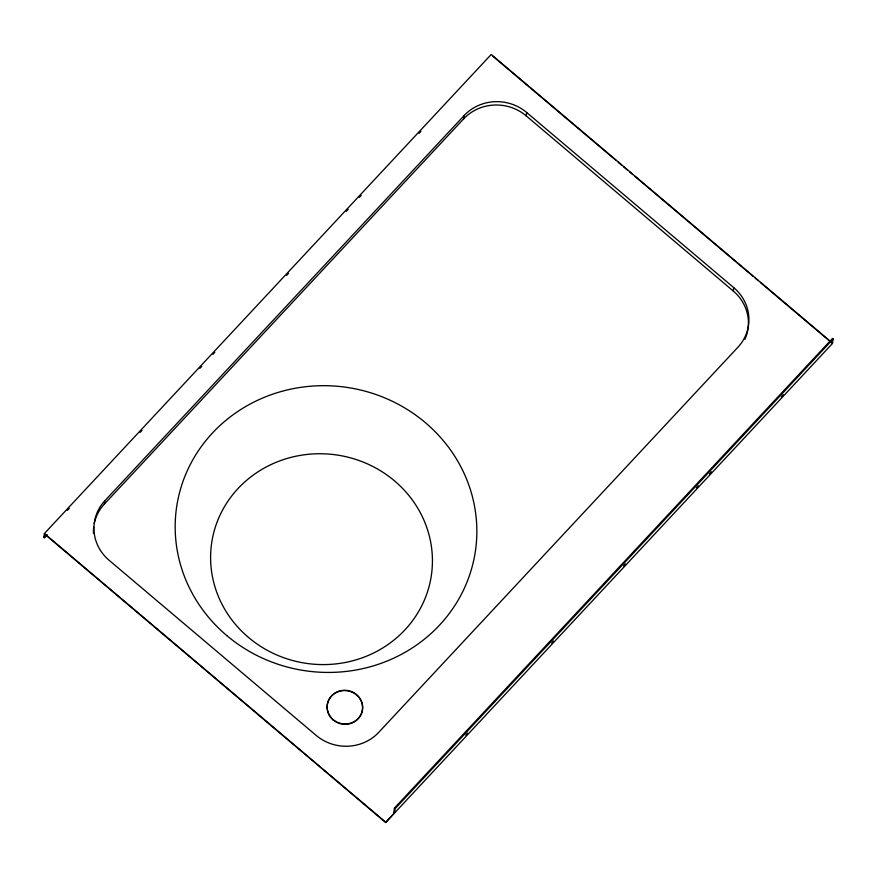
<?xml version="1.0" encoding="UTF-8"?>
<svg xmlns="http://www.w3.org/2000/svg" width="877" height="877" viewBox="0 0 877 877"><rect width="100%" height="100%" fill="white"/><g stroke="black" fill="none" stroke-linecap="round" stroke-linejoin="round"><path stroke-width="1.32" d="M47.314 534.729L44.519 537.733L43.85 537.163L44.387 533.545L491.197 54.484L830.815 341.734M44.519 537.733L45.023 534.389L385.672 822.516L832.481 343.455L833.15 338.993L832.481 338.434L394.431 808.101L393.806 812.277L394.475 812.836L385.672 822.516M94.267 523.481A44.409 42.118 8.5 0 1 104.396 504.045L104.9 500.701L464.097 115.578A44.409 42.118 8.5 0 1 526.693 112.508L733.764 287.645A44.409 42.118 8.5 0 1 737.952 347.204L378.754 732.328A44.409 42.118 8.5 0 1 316.158 735.397L109.088 560.26A44.409 42.118 8.5 0 1 104.9 500.701M104.396 504.045L463.593 118.921L464.097 115.578M394.475 812.836L395.099 808.66L833.15 338.993M744.946 339.278A44.409 42.118 8.5 0 0 733.26 291L526.2 115.863L526.693 112.508M733.26 291L733.764 287.645M67.408 510.381L69.272 508.386M140.167 432.372L142.03 430.377M199.857 368.362L201.732 366.367M212.925 354.363L214.788 352.368M286.615 275.356L288.478 273.361M346.305 211.346L348.18 209.351M359.373 197.347L361.236 195.352M419.063 133.337L420.938 131.342M43.85 537.163L45.714 535.167M465.731 735.167L467.594 733.161M551.655 643.038L553.519 641.032M623.569 565.928L625.444 563.922M696.426 487.82L698.289 485.814M709.504 473.799L711.368 471.793M781.418 396.689L783.293 394.683M492.874 56.216L616.18 160.502M618.263 162.278L621.398 164.92M623.492 166.696L627.669 170.226M629.763 171.991L632.898 174.644M634.981 176.42L753.069 276.288M755.152 278.053L758.287 280.706M760.381 282.471L832.481 343.455M394.431 808.101L395.099 808.66M44.387 533.545L385.716 822.231M93.455 533.238A44.409 42.118 8.5 0 1 93.686 527.099M463.593 118.921A44.409 42.118 8.5 0 1 526.2 115.863M226.726 635.518A151.008 143.203 8.5 0 0 473.997 559.011A151.008 143.203 8.5 0 0 277.318 392.655A151.008 143.203 8.5 0 0 226.726 635.518M248.509 637.447A111.039 105.295 8.5 0 0 430.333 581.188A111.039 105.295 8.5 0 0 285.716 458.868A111.039 105.295 8.5 0 0 248.509 637.447M333.172 719.951A17.77 16.849 8.5 0 0 362.267 710.951A17.77 16.849 8.5 0 0 339.125 691.383A17.77 16.849 8.5 0 0 333.172 719.951M333.216 719.677A17.77 16.849 8.5 0 0 362.311 710.677A17.77 16.849 8.5 0 0 339.169 691.098A17.77 16.849 8.5 0 0 333.216 719.677"/></g></svg>
